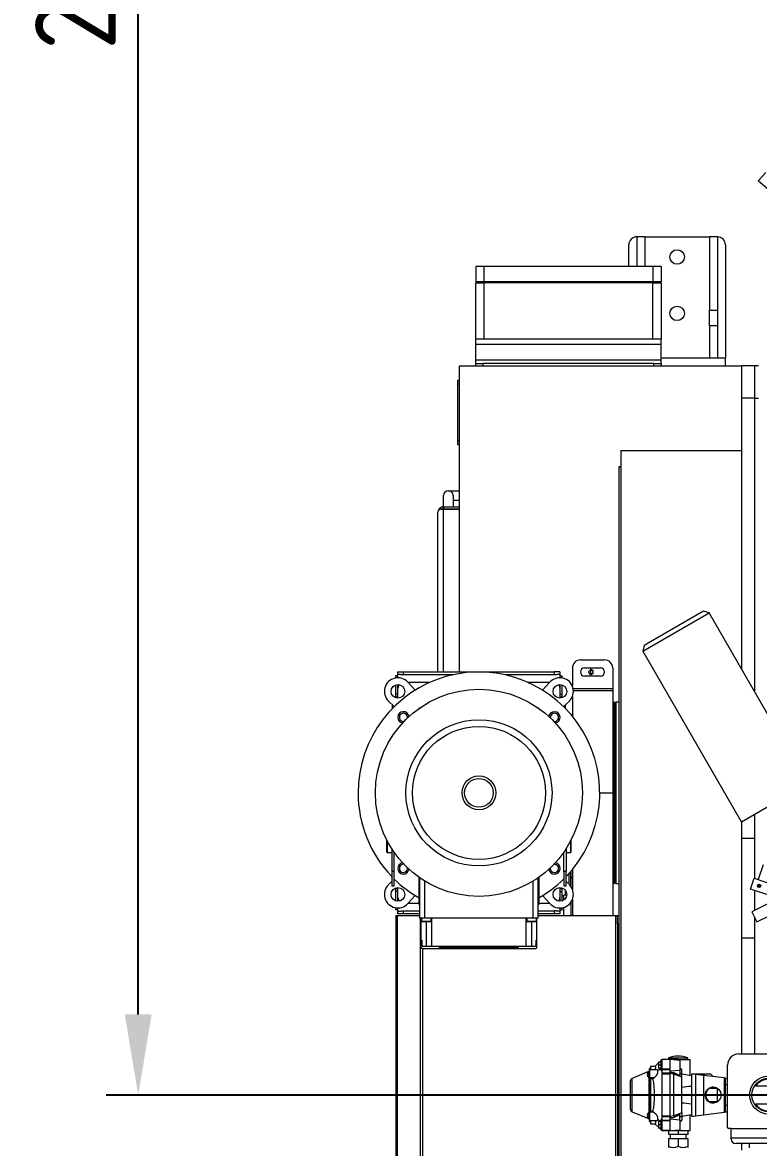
# Model space of a CAD drawing. Extents: x -681219 to -550379, y -242630 to -158199.
# Drawn here: x -590695 to -589781, y -222332 to -220936 of the extents above; entities that cross this region are included whole.
import ezdxf
from ezdxf.lldxf.tags import DXFTag

# ---------------------------------------------------------------- set-up
doc = ezdxf.new("R2010")
doc.units = 0
doc.header["$LTSCALE"] = 1000
doc.layers.get('0').update_dxf_attribs({"linetype": 'CONTINUOUS'})
doc.layers.get('Defpoints').update_dxf_attribs({"linetype": 'CONTINUOUS'})
doc.layers.add('center', color=253, linetype='CENTER2')
doc.layers.add('DIM', color=7, linetype='CONTINUOUS', lineweight=18)
doc.layers.add('famsun', color=7, linetype='CONTINUOUS', lineweight=0)
doc.styles.add('ISOCP', font='isocp.shx', dxfattribs={"bigfont": 'gbcbig.shx'})
tags = doc.linetypes.add('CENTER2', pattern=[28.575, 19.05, -3.175, 3.175, -3.175]).pattern_tags.tags
tags[10:11] = [DXFTag(74, 4), DXFTag(75, 0), DXFTag(340, '0'), DXFTag(46, 0.0), DXFTag(50, 0.0), DXFTag(44, 0.0), DXFTag(45, 0.0)]
tags[8:9] = [DXFTag(74, 4), DXFTag(75, 0), DXFTag(340, '0'), DXFTag(46, 0.0), DXFTag(50, 0.0), DXFTag(44, 0.0), DXFTag(45, 0.0)]
tags[6:7] = [DXFTag(74, 4), DXFTag(75, 0), DXFTag(340, '0'), DXFTag(46, 0.0), DXFTag(50, 0.0), DXFTag(44, 0.0), DXFTag(45, 0.0)]
tags[4:5] = [DXFTag(74, 4), DXFTag(75, 0), DXFTag(340, '0'), DXFTag(46, 0.0), DXFTag(50, 0.0), DXFTag(44, 0.0), DXFTag(45, 0.0)]
doc.dimstyles.new('STD2', dxfattribs={"dimscale": 40, "dimtxt": 2.5, "dimasz": 2.5, "dimexe": 1, "dimexo": 0.7, "dimgap": 0.7, "dimtad": 1, "dimdec": 0, "dimdsep": 46, "dimtxsty": 'ISOCP', "dimcen": 2.5, "dimadec": 1, "dimazin": 2, "dimtfac": 1, "dimtdec": 0, "dimtmove": 0, "dimatfit": 3, "dimfxl": 0, "dimarcsym": 0})

# ---------------------------------------------------------------- blocks, each defined once
blk = doc.blocks.new('CYPZ04001A0001XY_A_CYPZ1000_V_1')
at = {"color": 0, "linetype": 'ByBlock', "lineweight": -2}
for p, q in [((883.5, -800), (883.5, 800)), ((885.5, 780), (885.5, -780)), ((887.5, -212.5), (887.5, 212.5)), ((890, -222.5), (890, 222.5)), ((1132.6, -219.5), (1132.6, 219.5)), ((1161.2, -222.5), (1161.2, 222.5)), ((1162.5, -222.5), (1162.5, 222.5)), ((1129.5, -181.8), (1129.5, 181.8)), ((653.6, 60.1), (740.8, 60.1)), ((723.5, 65.3), (723.5, 60.6)), ((733.5, 60.1), (733.5, 68.3)), ((800.3, 63.3), (800.3, 65.1)), ((800.3, 54), (800.3, 63.3)), ((812.3, 54), (812.3, 63.3)), ((824.3, 63.3), (824.3, 65.1)), ((824.3, 54), (824.3, 63.3)), ((699.8, 53.6), (743.1, 53.6)), ((743.1, 53.6), (746.4, 53.6)), ((746.4, 54.5), (746.4, 53.6)), ((746.4, 53.6), (746.4, 41.6)), ((812.3, 44), (797.3, 44)), ((797.3, 44), (797.3, 24.2)), ((812.3, 54), (800.3, 54)), ((800.3, 44), (800.3, 49)), ((800.3, 49), (812.3, 49)), ((802.3, 54), (802.3, 49)), ((822.3, 44), (810.3, 43)), ((810.3, 31), (810.3, 43)), ((824.3, 54), (812.3, 54)), ((812.3, 44), (812.3, 49)), ((812.3, 49), (824.3, 49)), ((822.3, 44), (812.3, 44)), ((812.3, 43.1), (812.3, 44)), ((822.3, 49), (822.3, 54)), ((822.3, 44), (822.3, 32)), ((822.3, 44), (832.3, 44)), ((832.3, 44), (822.3, 44)), ((824.3, 44), (824.3, 49)), ((832.3, 32), (832.3, 44)), ((835.5, 41), (832.3, 44)), ((833.3, 42.2), (832.3, 42.2)), ((833.3, 42.2), (833.3, 31.8)), ((746.4, 41.6), (699.8, 41.6)), ((746.4, 41.6), (749.6, 41.6)), ((750.8, 40.4), (750.8, -37.1)), ((810.3, 33.2), (807.8, 31.2)), ((807.8, 25.4), (807.8, 31.2)), ((810.3, 31), (810.3, 24.1)), ((810.3, 31), (822.3, 30)), ((822.3, 32), (822.3, 31.4)), ((822.3, 32), (832.3, 32)), ((822.3, 31.4), (822.3, 27)), ((822.3, 31.4), (832.3, 31.4)), ((832.3, 31.4), (832.3, 32)), ((832.3, 31.8), (833.3, 31.8)), ((832.3, 27), (832.3, 31.4)), ((833.3, 41), (836.8, 41)), ((833.3, 37), (836.8, 37)), ((833.3, 33), (836.8, 33)), ((836.8, 37), (836.8, 41)), ((841.3, 35.6), (836.8, 39.8)), ((836.8, 33), (836.8, 37)), ((847.6, 31.5), (837.7, 31.5)), ((846.6, 35.5), (840.1, 35.5)), ((846.6, 31.5), (846.6, 35.5)), ((847.6, 32.8), (846.6, 32.8)), ((847.6, 32.8), (847.6, 31.5)), ((847.6, 21.2), (847.6, 31.5)), ((848.1, 30), (847.6, 30)), ((848.1, 30), (848.1, 21)), ((869.4, 20.7), (849.2, 29.1)), ((753.3, 21), (750.8, 21)), ((755.2, 21.2), (753.3, 21)), ((753.3, 21), (753.3, 12.9)), ((780.8, 24.4), (755.2, 21.2)), ((755.2, 19.6), (755.2, 21.2)), ((755.2, -10.4), (755.2, 19.6)), ((790.8, 25.7), (780.8, 24.4)), ((780.8, -24.4), (780.8, 24.4)), ((793.3, 26), (790.8, 25.7)), ((790.8, -25.7), (790.8, 25.7)), ((795.8, 26), (793.3, 26)), ((795.8, 23), (795.8, 26)), ((807.8, 26), (795.8, 24)), ((807.8, 26), (795.8, 24)), ((795.8, 12), (795.8, 23)), ((810.3, 27.3), (807.8, 25.4)), ((807.8, 22.1), (817.7, 25.9)), ((807.8, 22.1), (807.8, 25.4)), ((807.8, 22.1), (807.8, -22.1)), ((817.7, 25.9), (817.7, 27.6)), ((817.7, 25.9), (822.3, 26.6)), ((817.7, 25.9), (817.7, -25.9)), ((822.3, 27), (822.3, 26.1)), ((822.3, 27), (832.3, 27)), ((822.3, 26.1), (822.3, -26.1)), ((822.3, 26.1), (832.3, 26.1)), ((832.3, 26.1), (832.3, 27)), ((832.3, -26.1), (832.3, 26.1)), ((842.4, 21.2), (847.6, 21.2)), ((843.4, 20.5), (846.6, 20.5)), ((846.6, -20.5), (846.6, 20.5)), ((846.6, 19.1), (847.6, 19.1)), ((847.6, 19.1), (847.6, 21.2)), ((847.6, 21), (848.1, 21)), ((847.6, 19.1), (847.6, -19.1)), ((848.2, 21), (848.2, -21)), ((850.1, 26.5), (850.5, 26.5)), ((850.1, 24.4), (850.5, 24.4)), ((869.4, 20.7), (869.4, -20.7)), ((871.3, 17.9), (871.3, -17.9)), ((716.2, 11), (683.4, 11)), ((750.8, 12.9), (753.3, 12.9)), ((753.3, 12.9), (753.3, -12.9)), ((763.8, 8.4), (763.8, 8.6)), ((763.8, 8.4), (773.5, 8.4)), ((763.8, -8.4), (763.8, 8.4)), ((795.8, -12), (795.8, 12)), ((683.4, -11), (716.2, -11)), ((750.8, -12.9), (753.3, -12.9)), ((753.3, -12.9), (753.3, -21)), ((755.2, -21.2), (755.2, -10.4)), ((773.5, -8.4), (763.8, -8.4)), ((763.8, -8.4), (763.8, -8.6)), ((795.8, -23), (795.8, -12)), ((753.3, -21), (750.8, -21)), ((753.3, -21), (755.2, -21.2)), ((755.2, -21.2), (780.8, -24.4)), ((768.8, -22.9), (771.8, -26)), ((771.8, -26), (780.5, -26)), ((780.5, -26), (780.5, -24.4)), ((780.5, -26), (790.8, -26)), ((780.8, -24.4), (790.8, -25.7)), ((790.8, -25.7), (793.3, -26)), ((790.8, -26), (790.8, -25.7)), ((790.8, -26), (793.3, -26)), ((793.3, -26), (795.8, -26)), ((795.8, -26), (795.8, -23)), ((795.8, -24), (807.8, -26)), ((795.8, -24), (807.8, -26)), ((797.3, -24.2), (797.3, -44)), ((807.8, -22.1), (817.7, -25.9)), ((807.8, -22.1), (807.8, -25.4)), ((807.8, -25.4), (810.3, -27.3)), ((807.8, -25.4), (807.8, -31.2)), ((810.3, -31), (810.3, -24.1)), ((817.7, -25.9), (822.3, -26.6)), ((817.7, -25.9), (817.7, -27.6)), ((822.3, -26.1), (822.3, -27)), ((822.3, -26.1), (832.3, -26.1)), ((822.3, -27), (822.3, -31.4)), ((822.3, -27), (832.3, -27)), ((832.3, -27), (832.3, -26.1)), ((832.3, -31.4), (832.3, -27)), ((842.4, -21.2), (847.6, -21.2)), ((846.6, -20.5), (843.4, -20.5)), ((846.6, -19.1), (847.6, -19.1)), ((847.6, -21.2), (847.6, -19.1)), ((848.1, -21), (847.6, -21)), ((847.6, -31.5), (847.6, -21.2)), ((848.1, -21), (848.1, -30)), ((849.2, -29.1), (869.4, -20.7)), ((850.1, -24.4), (850.5, -24.4)), ((850.1, -26.5), (850.5, -26.5)), ((807.8, -31.2), (810.3, -33.2)), ((822.3, -30), (810.3, -31)), ((810.3, -43), (810.3, -31)), ((822.3, -31.4), (822.3, -32)), ((822.3, -31.4), (832.3, -31.4)), ((822.3, -32), (822.3, -44)), ((822.3, -32), (832.3, -32)), ((832.3, -32), (832.3, -31.4)), ((833.3, -31.8), (832.3, -31.8)), ((832.3, -44), (832.3, -32)), ((832.3, -44), (835.5, -41)), ((833.3, -31.8), (833.3, -42.2)), ((833.3, -33), (836.8, -33)), ((833.3, -37), (836.8, -37)), ((833.3, -41), (836.8, -41)), ((836.8, -37), (836.8, -33)), ((836.8, -39.8), (841.3, -35.6)), ((836.8, -41), (836.8, -37)), ((837.7, -31.5), (847.6, -31.5)), ((840.1, -35.5), (846.6, -35.5)), ((846.6, -35.5), (846.6, -31.5)), ((846.6, -32.8), (847.6, -32.8)), ((847.6, -30), (848.1, -30)), ((847.6, -31.5), (847.6, -32.8)), ((736.9, -51), (659.4, -51)), ((717.5, -194.9), (717.5, -51)), ((717.5, -194.9), (717.5, -51)), ((733.5, -194.9), (733.5, -51)), ((812.3, -44), (797.3, -44)), ((800.3, -44), (800.3, -46)), ((824.3, -46), (800.3, -46)), ((810.3, -43), (822.3, -44)), ((812.3, -44), (812.3, -43.1)), ((812.3, -44), (822.3, -44)), ((822.3, -44), (832.3, -44)), ((822.3, -44), (832.3, -44)), ((824.3, -46), (824.3, -44)), ((832.3, -42.2), (833.3, -42.2)), ((717.5, -220.8), (717.5, -194.9)), ((717.5, -194.9), (733.5, -194.9)), ((733.5, -318.3), (733.5, -194.9)), ((987.5, -183.7), (987.5, -192.4)), ((987.5, -192.4), (987.5, -219.5)), ((987.5, -192.4), (988.5, -192.4)), ((988.5, -186.5), (988.5, -192.4)), ((1129.5, -181.8), (989.5, -181.8)), ((990.5, -184.5), (994, -184.5)), ((994, -184.5), (1001, -184.5)), ((994, -184.5), (994, -214.9)), ((1001, -184.5), (1118, -184.5)), ((1001, -184.5), (1001, -219.5)), ((1010.6, -183), (1026.1, -183)), ((1010.6, -183), (1010.6, -184.5)), ((1026.1, -183), (1092.9, -183)), ((1026.1, -183), (1026.1, -184.5)), ((1092.9, -183), (1108.4, -183)), ((1092.9, -183), (1092.9, -184.5)), ((1108.4, -183), (1108.4, -184.5)), ((1118, -184.5), (1125, -184.5)), ((1118, -184.5), (1118, -219.5)), ((1125, -184.5), (1128.5, -184.5)), ((1125, -214.9), (1125, -184.5)), ((1130.5, -192.4), (1130.5, -186.5)), ((1130.5, -192.4), (1131.5, -192.4)), ((1131.5, -192.4), (1131.5, -183.7)), ((1131.5, -219.5), (1131.5, -192.4)), ((714.6, -214.9), (681.5, -231.1)), ((720.8, -227.5), (714.6, -214.9)), ((885.5, -212.5), (887.5, -212.5)), ((887.5, -222.5), (885.5, -222.5)), ((887.5, -212.5), (887.5, -222.5)), ((887.5, -222.5), (890, -222.5)), ((890, -222.5), (986, -222.5)), ((893.5, -375), (893.5, -222.5)), ((943.5, -242.5), (943.5, -222.5)), ((945, -222.5), (945, -239.7)), ((954, -222.5), (954, -233)), ((986, -219.5), (992, -219.5)), ((986, -219.5), (986, -269.6)), ((988.5, -214.9), (988, -215.5)), ((988, -215.5), (1000, -215.5)), ((988, -215.5), (988, -219.5)), ((988.5, -214.9), (999.4, -214.9)), ((992, -219.5), (1127, -219.5)), ((992, -219.5), (992, -265.7)), ((1000, -215.5), (999.4, -214.9)), ((1000, -219.5), (1000, -215.5)), ((1119.5, -214.9), (1119, -215.5)), ((1119, -215.5), (1131, -215.5)), ((1119, -215.5), (1119, -219.5)), ((1119.5, -214.9), (1130.4, -214.9)), ((1127, -219.5), (1133, -219.5)), ((1127, -265.7), (1127, -219.5)), ((1131, -215.5), (1130.4, -214.9)), ((1131, -219.5), (1131, -215.5)), ((1133, -219.5), (1133, -269.6)), ((1133, -222.5), (1161.2, -222.5)), ((1161.2, -222.5), (1162.5, -222.5)), ((695.2, -240), (720.8, -227.5)), ((717.5, -254.1), (717.5, -229.1)), ((959, -229.8), (956, -229.8)), ((956, -229.8), (956, -232.5)), ((959, -228), (959, -225)), ((959, -225), (966, -225)), ((959, -232.2), (959, -228)), ((959, -228), (959.7, -228)), ((966, -225), (986, -225)), ((966, -228.6), (966, -225)), ((986, -228.6), (966, -228.6)), ((986, -236.5), (985.2, -236.5)), ((985.2, -266), (985.2, -236.5)), ((1133, -225), (1153, -225)), ((1153, -228.6), (1133, -228.6)), ((1133.8, -236.5), (1133, -236.5)), ((1133.8, -236.5), (1133.8, -266)), ((1153, -225), (1160, -225)), ((1153, -225), (1153, -228.6)), ((1160, -228), (1159.3, -228)), ((1160, -225), (1160, -228)), ((1160, -228), (1160, -232.2)), ((1160, -229.8), (1163, -229.8)), ((1163, -232.5), (1163, -229.8)), ((695.5, -246.8), (722.4, -255.7)), ((952, -248), (950.8, -246.8)), ((952, -248), (952, -253.8)), ((952.5, -251), (952, -251)), ((952.5, -254.5), (952.5, -248.9)), ((954, -242.1), (954, -248)), ((956, -241), (956, -252.6)), ((959, -242), (959, -240.5)), ((959, -245), (959, -242)), ((959, -242), (959.7, -242)), ((959, -257.5), (959, -245)), ((980.5, -247.5), (971.4, -237.6)), ((985.2, -238), (971.7, -238)), ((1147.3, -238), (1133.8, -238)), ((1147.6, -237.6), (1138.5, -247.5)), ((1159.3, -242), (1160, -242)), ((1160, -240.5), (1160, -242)), ((1160, -242), (1160, -245)), ((1160, -245), (1160, -257.5)), ((1163, -252.6), (1163, -241)), ((718, -269), (693.7, -261)), ((722.4, -255.7), (718, -269)), ((889.5, -262.5), (885.5, -262.5)), ((889.5, -487.5), (889.5, -262.5)), ((890.5, -263.5), (889.5, -262.5)), ((890.5, -263.5), (890.5, -486.5)), ((891.8, -262.5), (890.8, -263.5)), ((890.8, -486.5), (890.8, -263.5)), ((891.8, -262.5), (891.8, -487.5)), ((893.5, -262.5), (891.8, -262.5)), ((943.5, -279.9), (943.5, -255.5)), ((945, -258.3), (945, -269.6)), ((945.5, -259), (945.5, -277.5)), ((947.3, -261.1), (951.3, -264.9)), ((948, -274.7), (948, -261.7)), ((951.3, -259.8), (951.3, -277.5)), ((954.3, -259.8), (951.3, -259.8)), ((954.3, -277.5), (954.3, -259.8)), ((959, -252.6), (956, -252.6)), ((956, -252.6), (956, -256)), ((956, -256), (959, -256)), ((956, -257), (956, -256)), ((1160, -252.6), (1163, -252.6)), ((1160, -256), (1163, -256)), ((1163, -256), (1163, -252.6)), ((1163, -256), (1163, -257)), ((1164.7, -259.8), (1164.7, -277.5)), ((1167.7, -259.8), (1164.7, -259.8)), ((1167.7, -277.5), (1167.7, -259.8)), ((1167.7, -264.9), (1171.7, -261.1)), ((706.9, -285.8), (713, -267.4)), ((717.5, -318.3), (717.5, -268.9)), ((890.8, -269.7), (890.5, -269.7)), ((943.5, -269.6), (945, -269.6)), ((945, -269.6), (945, -278.1)), ((951.3, -305.7), (951.3, -277.5)), ((951.3, -277.5), (954.3, -277.5)), ((954.3, -267.8), (954.4, -268)), ((954.3, -277.5), (954.3, -300.6)), ((985.2, -266), (986, -266)), ((985.2, -270.2), (985.2, -266)), ((1133, -266), (1133.8, -266)), ((1133.8, -266), (1133.8, -270.2)), ((1164.4, -268.1), (1164.7, -267.8)), ((1164.7, -277.5), (1167.7, -277.5)), ((1164.7, -277.5), (1164.7, -300.6)), ((1167.7, -305.7), (1167.7, -277.5)), ((890.5, -279.7), (890.8, -279.7)), ((945.3, -316.1), (945.3, -301.6)), ((945.8, -315), (945.8, -301)), ((951.3, -301), (945.8, -301)), ((954.3, -300.6), (954.3, -301.2)), ((954.3, -300.6), (954.8, -300.6)), ((1164.2, -300.6), (1164.7, -300.6)), ((1164.7, -300.6), (1164.7, -301.2)), ((1173.1, -301), (1167.7, -301)), ((1173.1, -301), (1173.1, -315)), ((1173.7, -301.6), (1173.7, -316.1)), ((717.5, -348.1), (717.5, -318.3)), ((717.5, -318.3), (733.5, -318.3)), ((733.5, -338.9), (733.5, -318.3)), ((890.8, -321.3), (890.5, -321.3)), ((890.5, -331.3), (890.8, -331.3)), ((683.5, -367.8), (733.6, -338.8)), ((856.1, -551), (733.6, -338.8)), ((893.5, -502), (893.5, -375)), ((909.5, -375), (893.5, -375)), ((890.8, -421.6), (890.5, -421.6)), ((890.5, -431.6), (890.8, -431.6)), ((683.5, -442), (773.9, -598.5)), ((954.3, -448.8), (954.3, -449.4)), ((954.3, -449.4), (954.8, -449.4)), ((1164.2, -449.4), (1164.7, -449.4)), ((1164.7, -449.4), (1164.7, -448.8)), ((890.8, -470.3), (890.5, -470.3)), ((943.5, -494.5), (943.5, -470.1)), ((885.5, -487.5), (889.5, -487.5)), ((889.5, -487.5), (890.5, -486.5)), ((890.5, -480.3), (890.8, -480.3)), ((890.8, -486.5), (891.8, -487.5)), ((891.8, -487.5), (893.5, -487.5)), ((954.4, -482), (947.3, -488.9)), ((952, -479.6), (952, -484.4)), ((985.1, -479.7), (985.1, -480.2)), ((985.1, -480.2), (985.7, -480.2)), ((1133.3, -480.2), (1133.9, -480.2)), ((1133.9, -480.2), (1133.9, -479.7)), ((1171.7, -488.9), (1164.6, -482)), ((1167, -484.4), (1167, -479.6)), ((717.5, -864.7), (717.5, -500.9)), ((893.5, -504.6), (893.5, -502)), ((942.2, -502), (893.5, -502)), ((956, -494), (956, -493)), ((959, -494), (956, -494)), ((956, -494), (956, -497.4)), ((959, -497.4), (956, -497.4)), ((956, -497.4), (956, -509)), ((959, -505), (959, -492.5)), ((971.4, -512.4), (980.5, -502.5)), ((1138.5, -502.5), (1147.6, -512.4)), ((1160, -492.5), (1160, -505)), ((1163, -494), (1160, -494)), ((1160, -497.4), (1163, -497.4)), ((1163, -493), (1163, -494)), ((1163, -497.4), (1163, -494)), ((1163, -509), (1163, -497.4)), ((942.6, -504.6), (893.5, -504.6)), ((893.5, -530), (893.5, -504.6)), ((943.5, -530), (943.5, -507.5)), ((959, -508), (959, -505)), ((959, -509.5), (959, -508)), ((959, -508), (959.7, -508)), ((971.7, -512), (998.4, -512)), ((1120.6, -512), (1147.3, -512)), ((1160, -508), (1159.3, -508)), ((1160, -505), (1160, -508)), ((1160, -508), (1160, -509.5)), ((733.5, -864.7), (733.5, -528.6)), ((908.5, -520), (928.5, -520)), ((928.5, -530), (908.5, -530)), ((921, -527.4), (921, -522.6)), ((956, -517.5), (956, -520.2)), ((959, -520.2), (956, -520.2)), ((959, -522), (959, -517.8)), ((959, -525), (959, -522)), ((959, -522), (959.7, -522)), ((959, -525), (966, -525)), ((966, -521.4), (1026.9, -521.4)), ((966, -525), (966, -521.4)), ((1153, -525), (966, -525)), ((1083.5, -525), (1083.5, -905)), ((1092.1, -521.4), (1153, -521.4)), ((1103.7, -727), (1103.7, -525)), ((1110.5, -525), (1110.5, -723.2)), ((1153, -521.4), (1153, -525)), ((1160, -525), (1153, -525)), ((1159.3, -522), (1160, -522)), ((1160, -517.8), (1160, -522)), ((1160, -520.2), (1163, -520.2)), ((1160, -522), (1160, -525)), ((1163, -520.2), (1163, -517.5)), ((933.5, -540), (903.5, -540)), ((856.1, -551), (773.9, -598.5)), ((780.7, -600.3), (854.3, -557.8)), ((854.3, -557.8), (856.1, -551)), ((773.9, -598.5), (780.7, -600.3)), ((1083.5, -727), (1103.7, -727)), ((1103, -727), (1083.5, -727)), ((1103, -730), (1083.5, -730)), ((1083.5, -738), (1091.5, -738)), ((1091.5, -744), (1091.5, -730)), ((1103, -727), (1103, -730)), ((1103, -727), (1103.7, -727)), ((1103, -730), (1103.7, -730)), ((1103.5, -730), (1103.5, -744)), ((1103.7, -727), (1107.8, -727)), ((1106.5, -727), (1103.7, -727)), ((1103.7, -727), (1103.7, -730)), ((1107.8, -728.7), (1106.5, -727)), ((1106.8, -726.7), (1108.2, -728.3)), ((1107.6, -726.7), (1108.2, -726.7)), ((1108.2, -726.7), (1107.8, -727)), ((1107.8, -728.7), (1108.2, -728.3)), ((1108.3, -727), (1109, -727)), ((1109.3, -727), (1108.3, -727)), ((1108.3, -727), (1109, -727.5)), ((1109, -727), (1109.3, -727)), ((1097.5, -750), (1083.5, -750)), ((885.5, -780), (883.5, -780)), ((883.5, -800), (733.5, -800)), ((1083.5, -807), (1085.5, -807)), ((1085.5, -807), (1085.5, -812)), ((1085.5, -812), (1083.5, -812)), ((1085.5, -812), (1085.5, -882)), ((712.5, -864.6), (717.5, -864.6)), ((717.5, -905), (717.5, -864.7)), ((717.5, -864.7), (733.5, -864.7)), ((733.5, -905), (733.5, -864.7)), ((1083.5, -882), (1085.5, -882)), ((1085.5, -887), (1083.5, -887)), ((1085.5, -882), (1085.5, -887)), ((712.5, -904.9), (717.5, -904.9)), ((717.5, -905), (733.5, -905)), ((1083.5, -905), (733.5, -905)), ((753.5, -905), (753.5, -915)), ((833.5, -908), (833.5, -905)), ((842.5, -905), (842.5, -908)), ((1054.5, -908), (1054.5, -905)), ((1063.5, -905), (1063.5, -908)), ((833.5, -915), (753.5, -915)), ((753.5, -1055), (753.5, -915)), ((763.5, -954.7), (763.5, -915)), ((773.5, -954.7), (773.5, -915)), ((833.5, -908), (833.5, -911.8)), ((842.5, -908), (833.5, -908)), ((833.5, -911.8), (833.5, -931.2)), ((833.5, -911.8), (1063.5, -911.8)), ((842.5, -908), (1054.5, -908)), ((1063.5, -908), (1054.5, -908)), ((1063.5, -908), (1063.5, -911.8)), ((1063.5, -911.8), (1063.5, -931.2)), ((833.5, -931.2), (833.5, -938)), ((833.5, -931.2), (1063.5, -931.2)), ((1063.5, -931.2), (1063.5, -938)), ((833.5, -938), (1063.5, -938)), ((833.5, -1008), (833.5, -938)), ((843.5, -938), (843.5, -1008)), ((1053.5, -1008), (1053.5, -938)), ((1063.5, -938), (1063.5, -1008)), ((763.5, -954.7), (773.5, -954.7)), ((763.5, -974), (763.5, -954.7)), ((773.5, -954.7), (773.5, -974)), ((763.5, -1065), (763.5, -974)), ((773.5, -974), (763.5, -974)), ((773.5, -1065), (773.5, -974)), ((843.5, -1008), (833.5, -1008)), ((833.5, -1028), (833.5, -1009)), ((833.5, -1009), (843.5, -1009)), ((843.5, -1008), (1053.5, -1008)), ((843.5, -1028), (843.5, -1009)), ((843.5, -1009), (1053.5, -1009)), ((853.5, -1009), (853.5, -1008)), ((863.5, -1009), (863.5, -1008)), ((873.5, -1008), (873.5, -1009)), ((1063.5, -1008), (1053.5, -1008)), ((1053.5, -1028), (1053.5, -1009)), ((1053.5, -1009), (1063.5, -1009)), ((1063.5, -1028), (1063.5, -1009)), ((833.5, -1028), (843.5, -1028)), ((843.5, -1028), (1053.5, -1028)), ((853.5, -1065), (853.5, -1028)), ((863.5, -1065), (863.5, -1028)), ((873.5, -1028), (873.5, -1055)), ((1053.5, -1028), (1063.5, -1028)), ((763.5, -1065), (773.5, -1065)), ((853.5, -1065), (773.5, -1065)), ((853.5, -1065), (863.5, -1065)), ((694.8, -1118.6), (712.8, -1134.4)), ((712.8, -1134.4), (703.6, -1144.9))]:
    blk.add_line(p, q, dxfattribs=at)
for centre, radius in [((699.8, 0), 23.7), ((699.8, 0), 20.8), ((699.8, 0), 20.8), ((1059.5, -375), 128.5), ((959, -249), 8.5), ((1160, -249), 8.5), ((711.8, -259.6), 2), ((711.8, -259.6), 1), ((1059.5, -375), 90.7), ((1059.5, -375), 82.5), ((1059.5, -375), 21), ((1059.5, -375), 17.8), ((959, -501), 8.5), ((1160, -501), 8.5), ((920.5, -525), 2.46), ((813.5, -970), 9), ((813.5, -1040), 9)]:
    blk.add_circle(centre, radius, dxfattribs=at)
for centre, radius, start, end in [((723, 60.6), 0.5, 270, 0), ((740.8, 54.5), 5.56, 0, 90), ((806.3, 53.6), 11.5, 58.5987, 121.685), ((818.3, 53.6), 11.5, 58.5987, 121.685), ((749.6, 40.4), 1.2, 0, 90), ((1240.7, -3435.9), 3489.2, 96.8871, 96.9636), ((831.8, 32.8), 2.7, 280.4925, 355.7425), ((815.8, 20.3), 22.4, 33.3503, 34.5836), ((848.6, 30.4), 1, 191.7628, 207.6582), ((845.3, 25.5), 5.3, 11.5442, 58.1092), ((699.8, 0), 19.7, 33.9158, 146.0842), ((943.3, 0), 101.9, 168.3978, 191.6022), ((845.3, 25.5), 5.3, 301.8908, 348.4558), ((868.3, 17.9), 3, 0, 67.5), ((864.9, 586.1), 579, 263.1487, 264.3434), ((699.8, 0), 19.7, 213.9158, 326.0842), ((864.9, -586.1), 579, 95.6566, 96.8513), ((1240.7, 3435.9), 3489.2, 263.0364, 263.1129), ((845.3, -25.5), 5.3, 11.5442, 58.1092), ((845.3, -25.5), 5.3, 301.8908, 348.4558), ((868.3, -17.9), 3, 292.5, 0), ((736.9, -37.1), 13.9, 270, 0), ((831.8, -32.8), 2.72, 4.5826, 79.1824), ((848.6, -30.4), 1, 152.3418, 168.2372), ((812.3, -15.2), 33.1, 248.7607, 270), ((812.3, -15.2), 33.1, 270, 291.2393), ((990.5, -186.5), 2, 90, 180), ((1128.5, -186.5), 2, 0, 90), ((959, -249), 16.8, 42.6336, 225.916), ((1160, -249), 16.8, 314.084, 137.3664), ((970, -275.7), 32, 115.9445, 123.1529), ((1059.5, -375), 150, 119.3406, 134.4684), ((966, -245), 7, 141.4537, 180), ((1059.5, -375), 150, 45.4659, 60.3083), ((1153, -245), 7, 0, 38.5463), ((1059.5, -375), 150, 136.1647, 0), ((965.8, -281.3), 7, 8.8984, 261.1016), ((965.8, -281.3), 5.1, 0, 277.3466), ((1153.2, -281.3), 7, 0, 171.1016), ((1153.2, -281.3), 5.1, 0, 187.3466), ((1059.5, -375), 150, 0, 43.8353), ((890.8, -290.7), 1.78, 90, 99.7305), ((965.8, -281.3), 5.1, 352.6534, 0), ((1153.2, -281.3), 5.1, 262.6534, 0), ((1153.2, -281.3), 7, 278.8984, 0), ((945.8, -301.6), 0.55, 90, 180), ((1173.1, -301.6), 0.55, 0, 90), ((890.8, -459.3), 1.78, 260.2695, 270), ((965.8, -468.7), 7, 98.8984, 351.1016), ((965.8, -468.7), 5.1, 82.6534, 0), ((965.8, -468.7), 5.1, 0, 7.3466), ((1153.2, -468.7), 7, 188.8984, 0), ((1153.2, -468.7), 5.1, 172.6534, 0), ((1153.2, -468.7), 5.1, 0, 97.3466), ((1153.2, -468.7), 7, 0, 81.1016), ((959, -501), 16.8, 134.084, 317.3664), ((1160, -501), 16.8, 222.6336, 45.916), ((966, -505), 7, 180, 218.5463), ((1153, -505), 7, 321.4537, 0), ((903.5, -530), 10, 180, 270), ((908.5, -525), 5, 90, 270), ((920.5, -525), 3, 345, 285), ((928.5, -525), 5, 270, 90), ((933.5, -530), 10, 270, 0), ((1103.7, -723.2), 6.8, 326.0255, 0), ((1103.7, -723.2), 6.8, 270, 306.7113), ((1108.5, -727), 0.468, 5.9445, 129.0809), ((1103.7, -723.2), 6.8, 311.4697, 320.72), ((1103.7, -723.2), 6.8, 320.72, 326.0255), ((1097.5, -744), 6, 180, 0), ((763.5, -1055), 10, 180, 270), ((863.5, -1055), 10, 270, 0)]:
    blk.add_arc(centre, radius, start, end, dxfattribs=at)
for centre, major_axis, ratio, start_param, end_param in [((845.3, 27), (-4.8, 0), 0.707107, 2.984657, 3.298528), ((845.3, 26), (5.25, 0), 0.707107, 0.143439, 0.443213), ((845.3, 24.9), (5.25, 0), 0.707107, 0.143439, 0.443213), ((845.3, 26), (5.25, 0), 0.707107, 5.839973, 6.139746), ((845.3, 24.9), (5.25, 0), 0.707107, 5.839973, 6.139746), ((845.3, 23.9), (-4.8, 0), 0.707107, 2.984657, 3.298528), ((768.2, 0), (0, -10), 0.972735, 0.029807, 3.111786), ((845.3, -23.9), (-4.8, 0), 0.707107, 2.984657, 3.298528), ((845.3, -24.9), (5.25, 0), 0.707107, 0.143439, 0.443213), ((845.3, -26), (5.25, 0), 0.707107, 0.143439, 0.443213), ((845.3, -24.9), (5.25, 0), 0.707107, 5.839973, 6.139746), ((845.3, -26), (5.25, 0), 0.707107, 5.839973, 6.139746), ((845.3, -27), (-4.8, 0), 0.707107, 2.984657, 3.298528), ((989.5, -183.7), (2, 0), 0.940816, 1.570796, 3.141593), ((1129.5, -183.7), (2, 0), 0.940816, 0, 1.570796), ((1103.7, -723.2), (-6.8, 0), 0.999474, 2.548626, 3.141593)]:
    blk.add_ellipse(centre, major_axis=major_axis, ratio=ratio, start_param=start_param, end_param=end_param, dxfattribs=at)
blk.add_ellipse((768.8, 0), major_axis=(0, -10), ratio=0.972735, dxfattribs=at)
for points, degree in [([(834.5, 32.6), (835.7, 31.7), (836.8, 30.8), (838, 30)], 3), ([(843.4, 20.5), (842.9, 20.9), (842.4, 21.2)], 2), ([(842.4, -21.2), (842.9, -20.9), (843.4, -20.5)], 2), ([(838, -30), (836.8, -30.8), (835.7, -31.7), (834.5, -32.6)], 3), ([(1108, -726.8), (1108.1, -726.9), (1108.2, -726.9), (1108.3, -727)], 3), ([(1108, -726.8), (1108.1, -726.9), (1108.2, -726.9), (1108.3, -727)], 3)]:
    blk.add_open_spline(points, degree=degree, dxfattribs=at)
for points, knots in [([(838, 30), (837.9, 30.2), (837.8, 30.5), (837.7, 30.8), (837.7, 30.9), (837.7, 31.1), (837.7, 31.1), (837.7, 31.3), (837.7, 31.3), (837.8, 31.4), (837.9, 31.4), (838, 31.4), (838, 31.5), (838.1, 31.5)], [0, 0, 0, 0, 0.125, 0.125, 0.1875, 0.1875, 0.25, 0.25, 0.3125, 0.3125, 0.375, 0.375, 0.4242649, 0.4242649, 0.4242649, 0.4242649]), ([(842.4, 21.2), (841.7, 21.7), (841.1, 22.2), (840.2, 23.2), (839.9, 23.6), (839.5, 24.1), (839.3, 24.3), (839.1, 24.7), (839, 24.9), (838.6, 25.5), (838.4, 25.9), (838.2, 26.6), (838.1, 26.8), (838, 27.3), (837.9, 27.5), (837.8, 27.9), (837.8, 28.1), (837.8, 28.5), (837.8, 28.7), (837.8, 29.1), (837.8, 29.3), (837.9, 29.7), (837.9, 29.8), (838, 30)], [0, 0, 0, 0, 0.25, 0.25, 0.375, 0.375, 0.4375, 0.4375, 0.5, 0.5, 0.625, 0.625, 0.6875, 0.6875, 0.75, 0.75, 0.8125, 0.8125, 0.875, 0.875, 0.9375, 0.9375, 1, 1, 1, 1]), ([(841.1, 31.7), (841, 32.1), (840.8, 32.3), (840.6, 32.9), (840.5, 33.1), (840.4, 33.6), (840.3, 33.8), (840.2, 34.3), (840.1, 34.6), (840.1, 35.1), (840.2, 35.3), (840.3, 35.4), (840.4, 35.5), (840.5, 35.5), (840.5, 35.5), (840.6, 35.5)], [0.17995, 0.17995, 0.17995, 0.17995, 0.25, 0.25, 0.3125, 0.3125, 0.375, 0.375, 0.5, 0.5, 0.625, 0.625, 0.6875, 0.6875, 0.7188633, 0.7188633, 0.7188633, 0.7188633]), ([(838, -30), (837.9, -29.7), (837.8, -29.3), (837.8, -28.7), (837.8, -28.5), (837.8, -28.1), (837.8, -27.9), (837.9, -27.5), (838, -27.3), (838.1, -26.8), (838.2, -26.6), (838.3, -26.2), (838.4, -25.9), (838.6, -25.5), (838.7, -25.3), (839, -24.9), (839.1, -24.7), (839.3, -24.3), (839.5, -24.1), (839.9, -23.6), (840.2, -23.2), (840.8, -22.6), (841.1, -22.3), (841.8, -21.7), (842.1, -21.4), (842.4, -21.2)], [0, 0, 0, 0, 0.125, 0.125, 0.1875, 0.1875, 0.25, 0.25, 0.3125, 0.3125, 0.375, 0.375, 0.4375, 0.4375, 0.5, 0.5, 0.5625, 0.5625, 0.625, 0.625, 0.75, 0.75, 0.875, 0.875, 1, 1, 1, 1]), ([(838.1, -31.5), (838.1, -31.5), (838, -31.4), (837.9, -31.4), (837.8, -31.4), (837.7, -31.3), (837.7, -31.3), (837.7, -31.1), (837.7, -31.1), (837.7, -30.9), (837.7, -30.8), (837.7, -30.6), (837.8, -30.5), (837.9, -30.2), (837.9, -30.1), (838, -30)], [0.5678309, 0.5678309, 0.5678309, 0.5678309, 0.625, 0.625, 0.6875, 0.6875, 0.75, 0.75, 0.8125, 0.8125, 0.875, 0.875, 0.9375, 0.9375, 1, 1, 1, 1]), ([(840.6, -35.5), (840.5, -35.5), (840.5, -35.5), (840.4, -35.5), (840.3, -35.4), (840.2, -35.3), (840.1, -35.1), (840.1, -34.6), (840.2, -34.3), (840.3, -33.8), (840.4, -33.5), (840.6, -33.1), (840.6, -32.9), (840.8, -32.4), (841, -32.1), (841.1, -31.8)], [0.2808486, 0.2808486, 0.2808486, 0.2808486, 0.3125, 0.3125, 0.375, 0.375, 0.5, 0.5, 0.625, 0.625, 0.6875, 0.6875, 0.75, 0.75, 0.817688, 0.817688, 0.817688, 0.817688]), ([(959.7, -228), (960, -228), (960.3, -228), (961, -228.1), (961.2, -228.2), (961.7, -228.2), (962, -228.3), (962.5, -228.3), (962.8, -228.4), (963.4, -228.4), (963.7, -228.5), (964.4, -228.5), (964.7, -228.5), (965.3, -228.6), (965.7, -228.6), (966, -228.6)], [0, 0, 0, 0, 0.25, 0.25, 0.375, 0.375, 0.5, 0.5, 0.625, 0.625, 0.75, 0.75, 0.875, 0.875, 1, 1, 1, 1]), ([(1159.3, -228), (1159, -228), (1158.7, -228), (1158, -228.1), (1157.8, -228.2), (1157.3, -228.2), (1157, -228.3), (1156.5, -228.3), (1156.2, -228.4), (1155.6, -228.4), (1155.3, -228.5), (1154.6, -228.5), (1154.3, -228.5), (1153.7, -228.6), (1153.3, -228.6), (1153, -228.6)], [0, 0, 0, 0, 0.25, 0.25, 0.375, 0.375, 0.5, 0.5, 0.625, 0.625, 0.75, 0.75, 0.875, 0.875, 1, 1, 1, 1]), ([(959.7, -522), (960, -522), (960.3, -522), (961, -521.9), (961.2, -521.8), (961.7, -521.8), (962, -521.7), (962.5, -521.7), (962.8, -521.6), (963.4, -521.6), (963.7, -521.5), (964.4, -521.5), (964.7, -521.5), (965.3, -521.4), (965.7, -521.4), (966, -521.4)], [0, 0, 0, 0, 0.25, 0.25, 0.375, 0.375, 0.5, 0.5, 0.625, 0.625, 0.75, 0.75, 0.875, 0.875, 1, 1, 1, 1]), ([(1153, -521.4), (1153.7, -521.4), (1154.3, -521.4), (1155.3, -521.5), (1155.6, -521.6), (1156.2, -521.6), (1156.5, -521.7), (1157, -521.7), (1157.3, -521.8), (1157.8, -521.8), (1158, -521.9), (1158.5, -521.9), (1158.7, -522), (1159, -522), (1159.2, -522), (1159.3, -522)], [0, 0, 0, 0, 0.25, 0.25, 0.375, 0.375, 0.5, 0.5, 0.625, 0.625, 0.75, 0.75, 0.875, 0.875, 1, 1, 1, 1])]:
    blk.add_open_spline(points, degree=3, knots=knots, dxfattribs=at)
for points, weights in [([(817.7, 27.6), (813.1, 25.4), (810.3, 24.1)], [1, 1.03232973581, 1]), ([(810.3, -24.1), (813.1, -25.4), (817.7, -27.6)], [1, 1.03233007391, 1])]:
    blk.add_rational_spline(points, weights, degree=2, dxfattribs=at)
at = {"layer": 'center', "ltscale": 17.201947}
blk.add_line((212.7, 0), (1232.2, 0), dxfattribs=at)
blk = doc.blocks.new('*D189')
at = {"layer": 'Defpoints', "color": 0, "transparency": 16777216}
for p in [(-590551.1, -219416.7), (-589782.8, -219416.7), (-590140.5, -222266.7)]:
    blk.add_point(p, dxfattribs=at)
at = {"layer": 'DIM', "color": 0, "lineweight": -2, "transparency": 16777216}
for p, q in [((-589810.8, -219416.7), (-590591.1, -219416.7)), ((-590551.1, -222166.7), (-590551.1, -219516.7)), ((-590168.5, -222266.7), (-590591.1, -222266.7))]:
    blk.add_line(p, q, dxfattribs=at)
at = {"layer": 'DIM', "color": 0, "transparency": 16777216}
for points in [[(-590567.8, -219516.7), (-590534.5, -219516.7), (-590551.1, -219416.7)], [(-590567.8, -222166.7), (-590534.5, -222166.7), (-590551.1, -222266.7)]]:
    blk.add_solid(points, dxfattribs=at)
at = {"layer": 'DIM', "color": 0, "transparency": 16777216, "insert": (-590629.1, -220841.7), "char_height": 100, "attachment_point": 5, "rotation": 90, "style": 'ISOCP'}
blk.add_mtext('2850', dxfattribs=at)

msp = doc.modelspace()

# ---------------------------------------------------------------- block references
at = {"layer": 'famsun', "rotation": 180}
msp.add_blockref('CYPZ04001A0001XY_A_CYPZ1000_V_1', (-589068.721, -222266.6983), dxfattribs=at)

# ---------------------------------------------------------------- dimensions: what is measured, and where the dimension line sits
at = {"layer": 'DIM', "color": 2}
dim = msp.add_linear_dim(base=(-590551.1281, -219416.6983), p1=(-590140.4915, -222266.6983), p2=(-589782.7889, -219416.6983), angle=90, dimstyle='STD2', override={"dimtmove": 1}, dxfattribs=at)
dim.commit()
dim.dimension.update_dxf_attribs({"geometry": '*D189', "text_midpoint": (-590629.138, -220841.6983)})

doc.saveas('drawing.dxf')
